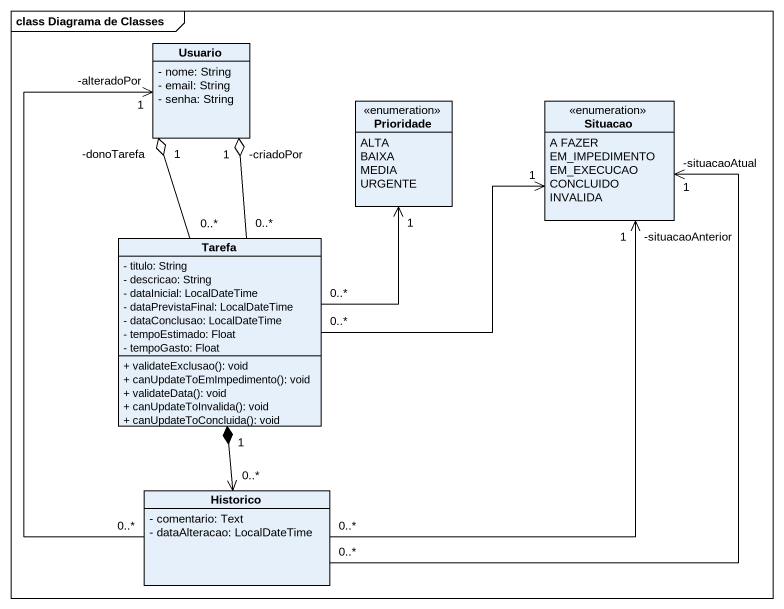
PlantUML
@startuml
mainframe class Diagrama de Classes
hide circle
hide empty members
skinparam classAttributeIconSize 0
class Usuario {
  - nome: String
  - email: String
  - senha: String
}
enum Prioridade {
  ALTA
  BAIXA
  MEDIA
  URGENTE
}
enum Situacao {
  A FAZER
  EM_IMPEDIMENTO
  EM_EXECUCAO
  CONCLUIDO
  INVALIDA
}
class Tarefa {
  - titulo: String
  - descricao: String
  - dataInicial: LocalDateTime
  - dataPrevistaFinal: LocalDateTime
  - dataConclusao: LocalDateTime
  - tempoEstimado: Float
  - tempoGasto: Float
  + validateExclusao(): void
  + canUpdateToEmImpedimento(): void
  + validateData(): void
  + canUpdateToInvalida(): void
  + canUpdateToConcluida(): void
}
class Historico {
  - comentario: Text
  - dataAlteracao: LocalDateTime
}
Usuario "-criadoPor\n1" o-- "0..*" Tarefa
Tarefa "0..*" -up-o "-donoTarefa\n1" Usuario
Tarefa "0..*" -up-> "1" Prioridade
Tarefa "0..*" -right-> "1" Situacao
Historico "0..*" -up-> "-alteradoPor\n1" Usuario
Historico "0..*" -up-> "-situacaoAnterior\n1" Situacao
Historico "0..*" -up-> "-situacaoAtual\n1" Situacao
Historico "0..*" <-up-* "1" Tarefa
@enduml
